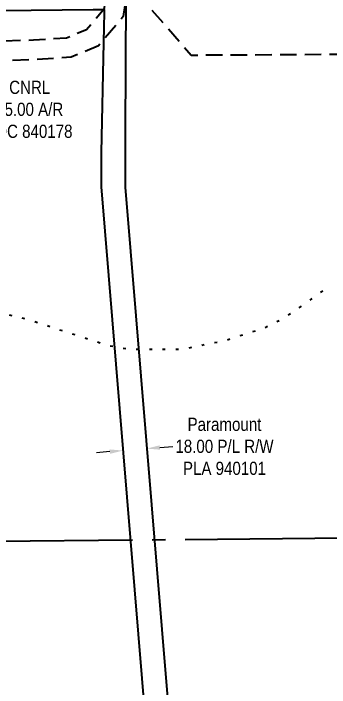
# Model space of a CAD drawing. Extents: x 538089 to 546766, y 6046620 to 6052605.
# Drawn here: x 544789 to 545029, y 6051572 to 6052083 of the extents above; entities that cross this region are included whole.
import ezdxf

# ---------------------------------------------------------------- set-up
doc = ezdxf.new("R2010")
doc.units = 0
doc.header["$LTSCALE"] = 5
for name, pattern in [('foc-ACCESSROAD', [3.75, 2.5, -1.25]), ('foc-QUARTERLINE', [33, 25, -3, 2, -3]), ('foc-WHEELTRACKS', [2, 0.4, -1.6])]:
    doc.linetypes.add(name, pattern=pattern)
for name, color, linetype in [('F-AR', 190, 'foc-ACCESSROAD'), ('F-RW', 190, 'Continuous'), ('F-WS', 190, 'foc-ACCESSROAD'), ('L-QSEC', 8, 'foc-QUARTERLINE'), ('T-WATER-P3', 160, 'foc-WHEELTRACKS')]:
    doc.layers.add(name, color=color, linetype=linetype)
doc.layers.add('F-AR-T', color=190, linetype='Continuous', lineweight=9)
doc.layers.add('F-RW-T', color=190, linetype='Continuous', lineweight=9)
doc.styles.add('80CG', font='ARIALN.TTF', dxfattribs={"height": 10})
doc.dimstyles.new('Compass 5 000', dxfattribs={"dimscale": 5, "dimtxt": 9, "dimasz": 2, "dimexe": 0.2, "dimexo": 0.0625, "dimgap": 0.5, "dimtad": 0, "dimtih": 1, "dimtoh": 1, "dimzin": 0, "dimdsep": 46, "dimtxsty": '80CG', "dimcen": 0.1, "dimse1": 1, "dimse2": 1, "dimclrd": 256, "dimclrt": 256, "dimaunit": 1, "dimadec": 4, "dimazin": 0, "dimtfac": 0.06, "dimtofl": 0, "dimtmove": 0, "dimatfit": 1, "dimfxl": 0.2, "dimtolj": 1, "dimtzin": 0, "dimlwd": -1, "dimarcsym": 0})

# ---------------------------------------------------------------- blocks, each defined once
blk = doc.blocks.new('*D469')
at = {"layer": 'F-AR-T', "transparency": 16777216}
for p, q in [((544754.51, 6052070.84), (544754.17, 6052080.83)), ((544755.73, 6052035.85), (544756.64, 6052009.87)), ((544756.64, 6052009.87), (544766.64, 6052009.87))]:
    blk.add_line(p, q, dxfattribs=at)
for points in [[(544756.18, 6052070.9), (544752.85, 6052070.78), (544754.86, 6052060.84)], [(544757.4, 6052035.91), (544754.07, 6052035.8), (544755.38, 6052045.85)]]:
    blk.add_solid(points, dxfattribs=at)
at = {"layer": 'F-AR-T', "transparency": 16777216, "insert": (544800.95, 6052009.87), "char_height": 10, "attachment_point": 5, "style": '80CG'}
blk.add_mtext('\\A1;CNRL\\P15.00 A/R\\P{\\A0;LOC 840178}', dxfattribs=at)
blk = doc.blocks.new('*D476')
at = {"layer": 'F-RW-T', "transparency": 16777216}
for p, q in [((544861.72, 6051750.51), (544851.75, 6051749.69)), ((544899.73, 6051753.66), (544909.69, 6051754.49))]:
    blk.add_line(p, q, dxfattribs=at)
for points in [[(544899.59, 6051755.33), (544899.86, 6051752), (544889.76, 6051752.84)], [(544861.58, 6051752.18), (544861.86, 6051748.85), (544871.69, 6051751.34)]]:
    blk.add_solid(points, dxfattribs=at)
at = {"layer": 'F-RW-T', "transparency": 16777216, "insert": (544948.78, 6051754.49), "char_height": 10, "attachment_point": 5, "style": '80CG'}
blk.add_mtext('\\A1;Paramount\\P18.00 P/L R/W\\PPLA 940101', dxfattribs=at)

msp = doc.modelspace()

# ---------------------------------------------------------------- linework, layer by layer
at = {"layer": 'F-AR', "flags": 128}
msp.add_lwpolyline([(544631.687, 6052056.556), (544731.351, 6052060.026), (544803.837, 6052062.55), (544828.978, 6052064.148), (544843.965, 6052070.472), (544849.094, 6052076.47), (544856.737, 6052085.409), (544857.73, 6052086.571), (544860.079, 6052103.447), (544860.564, 6052106.932), (544860.472, 6052118.715), (544858.443, 6052378.173), (544857.566, 6052463.615), (544862.804, 6052479.572), (544868.245, 6052487.696), (544873.141, 6052495.011), (544876.856, 6052500.561), (544878.435, 6052502.672), (544893.967, 6052498.384), (544889.107, 6052491.888), (544888.213, 6052490.552), (544886.412, 6052487.86), (544876.417, 6052472.935), (544872.595, 6052461.289), (544873.447, 6052378.308), (544875.533, 6052111.653), (544875.577, 6052105.952), (544873.899, 6052093.896), (544872.252, 6052082.055), (544871.988, 6052080.154), (544857.276, 6052062.95), (544856.12, 6052061.599), (544853.065, 6052058.025), (544832.469, 6052049.334), (544804.574, 6052047.561), (544731.499, 6052045.017), (544631.823, 6052041.547)], dxfattribs=at)
at = {"layer": 'F-RW'}
for points in [[(544631.281, 6052101.378), (544730.933, 6052102.279), (544849.26, 6052103.349), (544860.079, 6052103.447), (544873.938, 6052103.572), (544873.899, 6052093.896), (544873.847, 6052080.642), (544873.759, 6052058.477), (544873.435, 6051977.06), (544873.431, 6051951.051), (545008.911, 6050317.566), (545068.078, 6050396.858), (545527.946, 6050649.167), (545549.366, 6050654.157), (545579.456, 6050661.165), (545618.478, 6050670.254), (545649.205, 6050670.737)], [(545649.382, 6050653.136), (545622.563, 6050652.718), (545579.642, 6050642.72), (545549.551, 6050635.711), (545534.438, 6050632.19), (545080.077, 6050382.902), (544735.713, 6049921.24), (544534.061, 6049267.939), (544515.177, 6049267.758), (544719.54, 6049929.841), (544992.664, 6050295.793), (544855.371, 6051951.15), (544855.43, 6051977.172), (544857.226, 6052060.62), (544857.276, 6052062.95), (544857.432, 6052070.222), (544857.76, 6052085.419), (544856.737, 6052085.409), (544849.149, 6052085.324), (544731.114, 6052084.001), (544631.448, 6052082.885)]]:
    msp.add_lwpolyline(points, dxfattribs=at)
at = {"layer": 'F-WS', "flags": 128}
msp.add_lwpolyline([(545291.039, 6052363.457), (545291.274, 6051888.317), (545100.117, 6051888.288), (545084.907, 6051903.352), (545084.69, 6051909.579), (545086.211, 6051911.068), (545085.435, 6052051.745), (544923.488, 6052050.809), (544875.577, 6052105.952)], dxfattribs=at)
at = {"layer": 'L-QSEC'}
msp.add_line((545538.954, 6051689.375), (544769.679, 6051682.435), dxfattribs=at)
at = {"layer": 'T-WATER-P3', "flags": 128}
msp.add_lwpolyline([(545023.345, 6051872.213), (544992.948, 6051850.877), (544979.362, 6051844.353), (544949.138, 6051834.493), (544916.157, 6051827.95), (544876.708, 6051827.788), (544860.928, 6051830.653), (544799.291, 6051850.666), (544684.8, 6051878.765), (544638.459, 6051892.423), (544633.165, 6051893.461)], dxfattribs=at)

# ---------------------------------------------------------------- dimensions: what is measured, and where the dimension line sits
at = {"layer": 'F-AR-T'}
dim = msp.add_linear_dim(base=(544755.384, 6052045.849), p1=(544767.94, 6052061.3), p2=(544768.463, 6052046.304), angle=271.9942, text='CNRL\\P15.00 A/R\\P{\\A0;LOC 840178}', dimstyle='Compass 5 000', dxfattribs=at)
dim.commit()
dim.dimension.update_dxf_attribs({"geometry": '*D469', "text_midpoint": (544800.951, 6052009.874), "dimtype": 161})
at = {"layer": 'F-RW-T'}
dim = msp.add_aligned_dim(p1=(544871.472, 6051753.916), p2=(544889.548, 6051755.414), distance=-2.584, text='Paramount\\P18.00 P/L R/W\\PPLA 940101', dimstyle='Compass 5 000', dxfattribs=at)
dim.commit()
dim.dimension.update_dxf_attribs({"geometry": '*D476', "text_midpoint": (544948.779, 6051754.491)})

doc.saveas('drawing.dxf')
